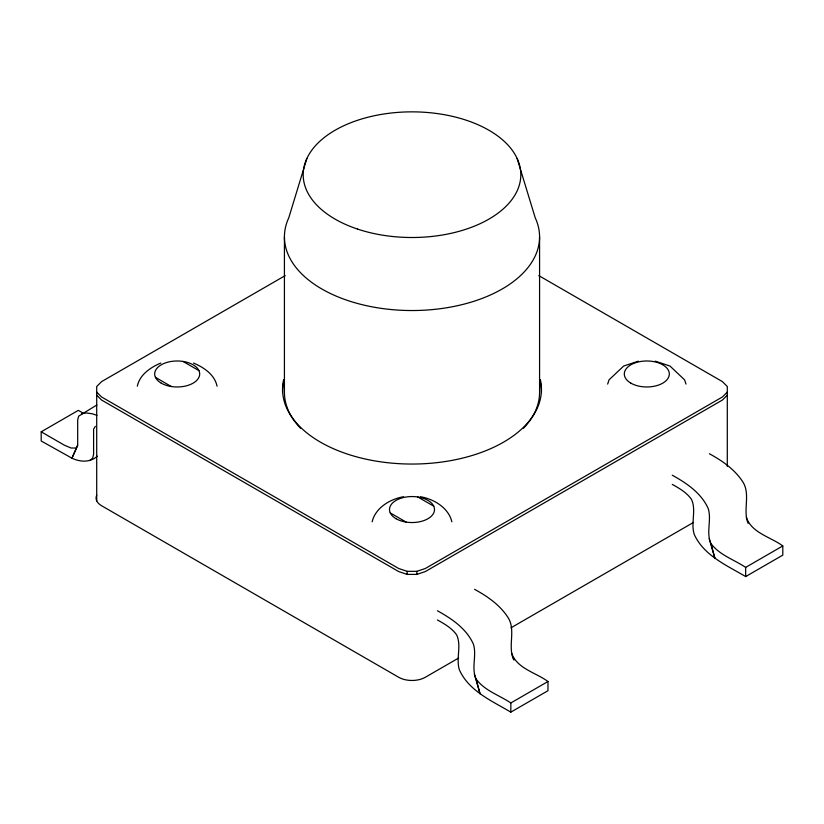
<?xml version="1.0" encoding="UTF-8"?>
<svg xmlns="http://www.w3.org/2000/svg" width="824" height="824" viewBox="0 0 824 824"><rect width="100%" height="100%" fill="white"/><g stroke="black" fill="none" stroke-linecap="round" stroke-linejoin="round"><path stroke-width="1.24" d="M306.889 158.424L288.771 217.814A127.576 73.655 0 0 0 412 310.535A127.576 73.655 0 0 0 535.229 217.814L517.111 158.424M137.309 386.199C139.689 374.611 150.627 367.349 160.814 363.044M372.129 521.767C375.507 507.708 390.082 499.097 403.533 496.728M607.649 384.077L609.049 379.843L623.675 366.041L638.342 361.159M96.892 404.945L78.682 416.151L77.683 419.941L77.683 445.218L71.966 458.196C80.216 462.151 90.187 462.717 97.345 456.156M77.683 445.218L71.966 458.196L41.2 441.005L41.2 431.807L78.342 410.362L82.771 412.917M95.378 426.327L93.606 429.129L93.606 454.405L92.607 458.196L89.692 460.575M727.293 392.1L722.442 396.962L425.266 568.529L416.851 571.331L407.149 571.331L398.734 568.529L101.558 396.962L96.707 392.1M727.293 395.17L722.442 400.021L425.266 571.588L416.851 574.4L407.149 574.4L398.734 571.588L101.558 400.021L96.707 395.17M285.207 275.618L101.558 381.636L96.707 386.497L96.707 500.868M458.659 658.016L425.266 677.297A18.767 10.836 0 0 1 398.734 677.297L101.558 505.72A18.767 10.836 0 0 1 96.707 495.265M510.962 627.816L693.499 522.426M437.431 610.78C451.758 618.669 466.436 628.619 473.357 644.018C477.055 655.389 471.009 668.12 476.128 679.089C484.687 690.708 499.241 695.188 510.839 702.954L547.981 681.51L547.981 690.697L510.839 712.142C492.062 700.987 469.031 691.171 459.432 669.974C455.734 658.603 461.78 645.882 456.651 634.902C451.851 628.115 444.558 623.912 437.431 619.978M672.25 475.211C686.577 483.101 701.255 493.051 708.176 508.449C711.874 519.81 705.828 532.541 710.947 543.51C719.506 555.129 734.06 559.609 745.658 567.386L782.8 545.931L782.8 555.129L745.658 576.573C726.871 565.408 703.84 555.603 694.241 534.405C690.553 523.034 696.599 510.303 691.47 499.334C686.67 492.546 679.378 488.344 672.25 484.409M81.597 413.772L86.232 412.958L92.278 413.772L96.964 415.358M75.901 448.019L71.049 448.019L64.416 445.218L41.2 431.807M420.467 496.728C433.918 499.097 448.493 507.708 451.871 521.767M655.286 361.159L669.964 366.041L684.59 379.843L685.99 384.077M193.547 363.044C203.734 367.349 214.683 374.611 217.052 386.199M538.793 275.618L722.442 381.636L727.293 386.497L727.293 466.487M709.392 453.767C722.051 460.626 734.318 469.103 742.403 481.257C751.076 493.761 742.537 509.922 748.099 523.333M782.8 545.931C770.77 537.011 751.498 533.004 746.317 517.215M183.01 361.427L198.924 370.615M417.83 496.996L433.743 506.183M155.437 377.341L171.351 386.538M390.257 512.919L406.17 522.107M474.572 589.335C487.231 596.195 499.498 604.672 507.584 616.826C516.257 629.33 507.718 645.501 513.28 658.901M547.981 681.51C535.95 672.58 516.679 668.573 511.498 652.783M709.176 538.659L714.882 558.229L710.947 543.51M474.356 674.228L480.062 693.808L476.128 679.089M513.28 657.645L513.929 660.096M745.658 567.386L745.658 576.573M539.576 236.879L539.576 392.368A127.576 73.655 0 0 1 535.755 410.27M510.839 702.954L510.839 712.142M416.851 571.331L416.851 574.4M407.149 571.331L407.149 574.4M284.424 236.879L284.424 392.368A127.576 73.655 0 0 0 288.246 410.27M535.229 411.423A127.576 73.655 0 0 1 523.446 428.212M300.554 428.212A127.576 73.655 0 0 1 288.771 411.423M282.539 392.368A129.461 74.737 0 0 1 283.652 382.604M540.348 382.604A129.461 74.737 0 0 1 541.461 392.368M540.348 379.545A129.461 74.737 0 0 1 412 464.046A129.461 74.737 0 0 1 283.652 379.545M357.595 229.093A108.82 62.83 0 0 0 520.819 174.678A108.82 62.83 0 0 0 357.595 120.273A108.82 62.83 0 0 0 357.595 229.093M630.896 383.17A22.516 12.999 0 0 0 668.563 377.341A22.516 12.999 0 0 0 640.99 361.427A22.516 12.999 0 0 0 630.896 383.17M161.267 383.17A22.516 12.999 0 0 0 198.924 377.341A22.516 12.999 0 0 0 171.351 361.427A22.516 12.999 0 0 0 161.267 383.17M396.076 518.739A22.516 12.999 0 0 0 433.743 512.919A22.516 12.999 0 0 0 406.17 496.996A22.516 12.999 0 0 0 396.076 518.739"/></g></svg>
